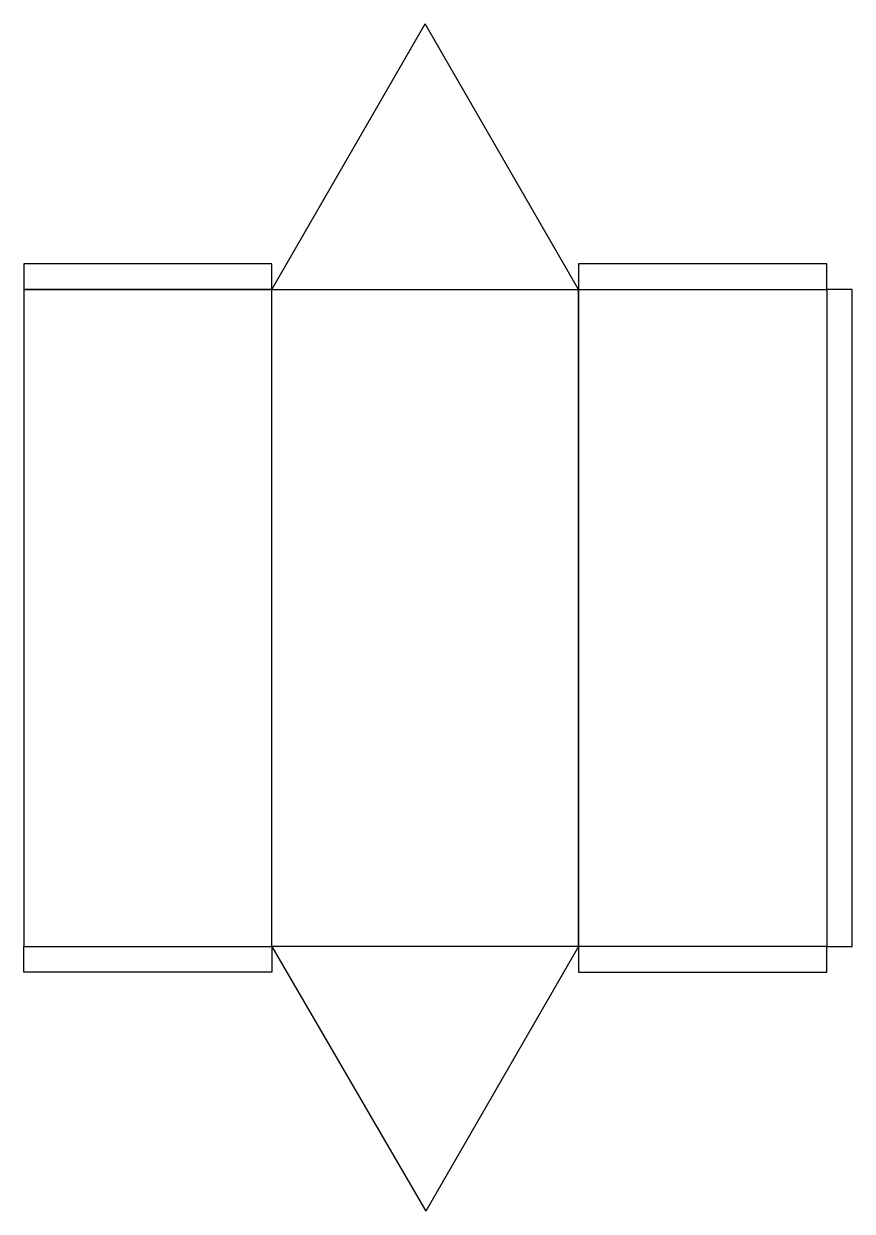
# Model space of a CAD drawing. Header units: millimetres. Extents: x 382 to 706, y -336 to 128.
import ezdxf

# ---------------------------------------------------------------- set-up
doc = ezdxf.new("R2010")
doc.units = ezdxf.units.MM
doc.header["$LTSCALE"] = 0.2

msp = doc.modelspace()

# ---------------------------------------------------------------- linework, layer by layer
for p, q in [((478.98, 24.56), (538.98, 128.49)), ((598.98, 24.56), (538.98, 128.49)), ((478.98, 24.56), (598.98, 24.56)), ((478.98, -232.44), (539.23, -335.92)), ((598.98, -232.44), (539.23, -335.92))]:
    msp.add_line(p, q)
for points in [[(381.98, 24.56), (478.98, 24.56), (478.98, 34.56), (381.98, 34.56)], [(598.98, 24.56), (695.98, 24.56), (695.98, 34.56), (598.98, 34.56)], [(478.98, 24.56), (381.98, 24.56), (381.98, -232.44), (478.98, -232.44)], [(478.98, 24.56), (598.98, 24.56), (598.98, -232.44), (478.98, -232.44)], [(598.98, 24.56), (695.98, 24.56), (695.98, -232.44), (598.98, -232.44)], [(695.98, -232.44), (705.98, -232.44), (705.98, 24.56), (695.98, 24.56)], [(381.98, -232.44), (478.98, -232.44), (478.98, -242.44), (381.98, -242.44)], [(695.98, -232.44), (598.98, -232.44), (598.98, -242.44), (695.98, -242.44)]]:
    msp.add_lwpolyline(points, close=True)

doc.saveas('drawing.dxf')
